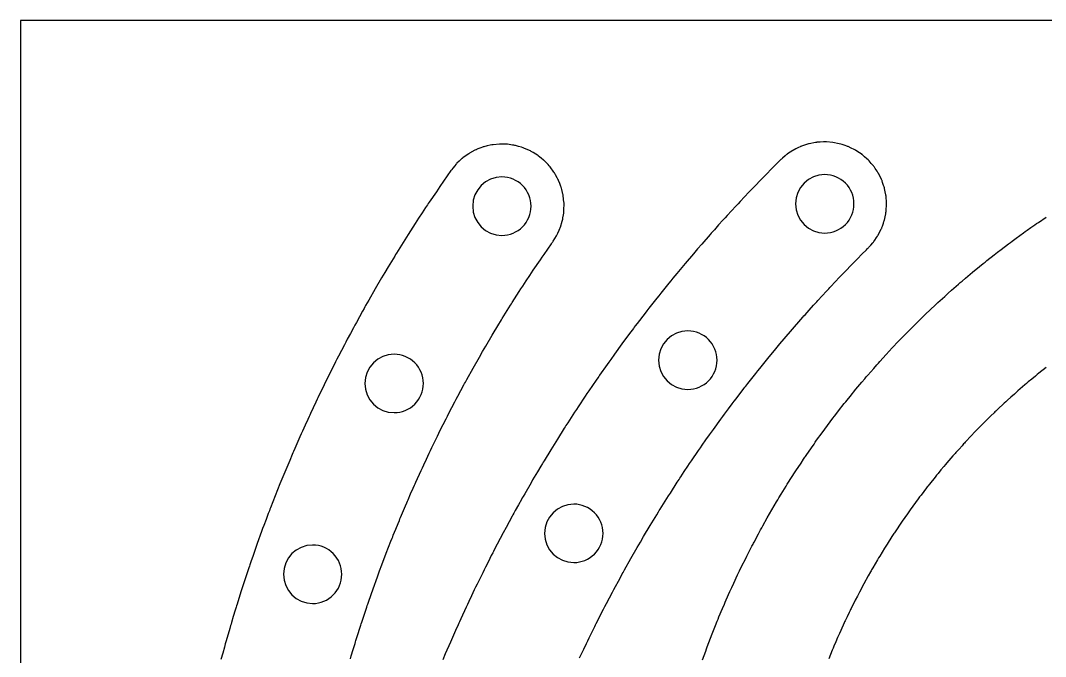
# Model space of a CAD drawing. Extents: x 0 to 264, y 0 to 116.
# Drawn here: x 0.14 to 47.89, y 86.18 to 115.79 of the extents above; entities that cross this region are included whole.
import ezdxf

# ---------------------------------------------------------------- set-up
doc = ezdxf.new("R2010")
doc.units = 0
doc.layers.add('Layer_1', color=7, linetype='CONTINUOUS')

msp = doc.modelspace()

# ---------------------------------------------------------------- linework, layer by layer
at = {"layer": 'Layer_1', "color": 7}
for points in [[(264.018471, 0.141992), (264.018471, 115.786301), (176.058963, 115.786301), (0.139999, 115.786301), (0.139999, 0.141992), (88.099499, 0.141992), (264.018471, 0.141992)], [(15.507527, 86.073344), (15.551003, 86.215593), (15.63696, 86.499979), (15.72293, 86.784364), (15.74417, 86.855681), (15.766392, 86.926999), (15.811796, 87.068671), (15.99195, 87.635224), (16.014175, 87.705579), (16.037343, 87.775915), (16.08468, 87.916913), (16.178358, 88.198988), (16.272089, 88.481061), (16.296222, 88.551416), (16.320378, 88.621771), (16.368646, 88.762191), (16.563681, 89.323816), (16.765863, 89.882974), (16.867087, 90.162428), (16.971885, 90.440648), (17.181884, 90.99688), (17.398853, 91.550453), (17.452933, 91.688833), (17.479981, 91.758225), (17.507994, 91.827618), (17.620149, 92.102949), (17.732282, 92.378282), (17.788309, 92.515986), (17.816325, 92.584417), (17.845303, 92.652844), (18.076734, 93.200505), (18.134691, 93.337439), (18.163692, 93.40587), (18.193616, 93.474278), (18.312912, 93.746625), (18.43221, 94.018972), (18.4921, 94.155156), (18.522044, 94.222604), (18.552953, 94.290049), (18.79867, 94.831566), (18.860491, 94.966959), (18.923277, 95.101602), (19.049735, 95.370675), (19.176176, 95.639732), (19.239927, 95.774259), (19.304643, 95.907939), (19.56459, 96.442793), (19.630271, 96.576354), (19.696918, 96.709148), (19.830404, 96.974852), (19.963892, 97.240536), (19.997697, 97.307039), (20.031524, 97.373522), (20.100101, 97.50545), (20.373947, 98.033293), (20.407754, 98.098813), (20.442524, 98.164334), (20.513034, 98.295392), (20.653375, 98.557534), (20.793735, 98.819654), (20.82947, 98.885194), (20.865208, 98.950735), (20.936681, 99.080831), (21.224353, 99.601316), (21.518395, 100.11824), (21.665588, 100.376626), (21.816085, 100.633064), (22.117462, 101.145845), (22.42531, 101.654681), (22.502594, 101.781889), (22.541227, 101.845502), (22.579861, 101.909098), (22.737112, 102.161492), (22.894366, 102.413887), (22.972598, 102.540133), (23.012214, 102.602784), (23.051812, 102.665414), (23.372905, 103.166158), (23.453065, 103.291347), (23.493648, 103.353977), (23.534212, 103.415665), (23.698048, 103.6639), (23.86177, 103.912154), (23.943883, 104.036281), (24.026938, 104.159541), (24.360945, 104.651697), (24.444023, 104.774766), (24.529031, 104.896773), (24.699239, 105.140675), (24.869448, 105.384594), (24.911942, 105.44532), (24.933199, 105.476156), (24.952506, 105.507951), (25.030735, 105.634581), (25.108987, 105.761214), (25.128293, 105.79301), (25.143756, 105.826735), (25.174668, 105.8942), (25.235524, 106.029709), (25.266433, 106.097175), (25.281879, 106.130877), (25.285316, 106.139508), (25.28798, 106.148403), (25.293328, 106.165757), (25.378334, 106.450432), (25.388954, 106.486099), (25.394186, 106.503433), (25.397102, 106.52175), (25.408704, 106.594992), (25.431891, 106.74175), (25.443476, 106.815012), (25.449327, 106.851625), (25.452259, 106.869938), (25.453707, 106.879128), (25.454596, 106.888334), (25.458169, 107.036842), (25.461739, 107.185333), (25.463573, 107.259538), (25.463785, 107.268823), (25.462936, 107.278066), (25.460889, 107.296382), (25.456837, 107.332995), (25.424014, 107.628377), (25.421968, 107.646673), (25.417992, 107.664987), (25.40913, 107.700657), (25.391734, 107.772917), (25.355976, 107.917288), (25.338603, 107.989568), (25.33418, 108.007884), (25.331843, 108.016878), (25.328485, 108.025526), (25.314969, 108.06023), (25.260873, 108.198821), (25.206774, 108.337392), (25.200057, 108.354746), (25.196061, 108.363103), (25.191638, 108.371251), (25.174262, 108.40405), (25.138507, 108.469568), (25.067997, 108.600246), (25.032262, 108.665766), (25.023284, 108.682155), (25.012664, 108.697562), (24.990442, 108.727455), (24.816181, 108.968467), (24.805561, 108.983893), (24.799595, 108.99098), (24.793186, 108.997739), (24.768068, 109.024722), (24.716887, 109.078706), (24.614694, 109.186811), (24.563493, 109.240794), (24.53741, 109.267777), (24.508432, 109.290889), (24.392707, 109.384372), (24.276981, 109.477858), (24.24802, 109.500989), (24.240781, 109.506825), (24.233039, 109.511967), (24.217593, 109.521617), (24.153822, 109.560154), (24.026726, 109.637249), (23.962975, 109.675786), (23.931081, 109.695065), (23.915635, 109.704714), (23.907643, 109.709433), (23.899108, 109.713189), (23.626439, 109.832885), (23.557842, 109.862758), (23.48635, 109.883962), (23.343306, 109.925389), (23.200244, 109.966836), (23.191247, 109.969069), (23.182038, 109.970494), (23.163677, 109.973344), (23.126974, 109.979065), (23.053571, 109.990622), (22.906355, 110.013753), (22.832952, 110.025307), (22.758583, 110.027562), (22.460777, 110.035323), (22.164418, 110.00545), (22.090047, 109.99794), (22.017589, 109.980586), (21.872691, 109.945901), (21.727815, 109.911216), (21.718758, 109.909057), (21.709896, 109.906266), (21.692503, 109.899619), (21.65775, 109.886138), (21.588208, 109.859157), (21.449101, 109.806153), (21.379558, 109.779173), (21.362182, 109.772509), (21.353475, 109.769196), (21.345271, 109.764805), (21.312429, 109.74749), (21.050939, 109.605027), (21.018099, 109.587696), (21.010143, 109.582918), (21.002633, 109.577409), (20.987187, 109.566817), (20.927297, 109.522483), (20.807228, 109.434794), (20.747341, 109.390459), (20.717375, 109.368291), (20.702916, 109.357699), (20.689381, 109.34516), (20.581863, 109.242335), (20.474361, 109.139507), (20.447294, 109.113489), (20.433798, 109.10095), (20.427563, 109.094115), (20.421713, 109.086873), (20.375338, 109.029037), (20.281643, 108.913306), (20.235285, 108.855471), (20.212098, 108.826563), (20.200496, 108.812099), (20.189896, 108.796672), (19.849575, 108.308753), (19.679463, 108.064853), (19.512286, 107.818911), (19.178357, 107.326659), (19.136828, 107.26499), (19.096245, 107.203302), (19.014135, 107.079175), (18.850412, 106.830921), (18.686673, 106.582684), (18.605545, 106.458365), (18.525366, 106.33318), (18.204389, 105.832433), (18.124229, 105.707268), (18.045012, 105.581196), (17.887837, 105.328703), (17.730603, 105.076329), (17.652331, 104.950065), (17.612752, 104.88645), (17.574122, 104.822857), (17.266372, 104.313945), (17.112767, 104.05922), (16.962193, 103.802781), (16.661105, 103.289902), (16.366501, 102.773268), (16.219269, 102.514883), (16.182586, 102.450324), (16.146831, 102.384787), (16.075338, 102.254708), (15.787782, 101.734106), (15.716326, 101.603816), (15.645802, 101.472755), (15.505461, 101.210615), (15.365101, 100.948496), (15.294593, 100.817415), (15.225996, 100.685682), (14.952167, 100.15778), (14.88359, 100.025852), (14.849766, 99.960314), (14.815978, 99.893812), (14.682467, 99.628128), (14.415671, 99.096624), (14.155745, 98.56179), (14.025829, 98.294354), (13.993935, 98.226889), (13.962075, 98.15944), (13.899292, 98.024896), (13.646508, 97.48667), (13.614614, 97.419205), (13.583706, 97.35176), (13.521885, 97.216366), (13.399033, 96.945656), (13.276168, 96.674943), (13.214344, 96.53955), (13.154454, 96.403386), (12.915866, 95.858787), (12.855976, 95.722624), (12.826032, 95.654196), (12.797051, 95.585766), (12.681323, 95.311897), (12.450281, 94.764025), (12.226073, 94.213358), (12.11394, 93.938025), (12.005166, 93.661366), (11.788233, 93.107809), (11.761182, 93.038419), (11.735102, 92.969026), (11.682933, 92.829973), (11.578136, 92.551733), (11.473321, 92.273529), (11.421175, 92.134363), (11.370939, 91.994634), (11.168563, 91.435592), (11.118348, 91.295844), (11.069077, 91.155636), (10.971615, 90.874813), (10.874056, 90.593994), (10.825754, 90.453571), (10.801601, 90.383219), (10.778434, 90.312884), (10.59075, 89.748716), (10.497038, 89.466643), (10.407221, 89.183413), (10.226952, 88.616858), (10.204752, 88.54554), (10.183495, 88.474223), (10.140036, 88.331974), (10.054082, 88.04759), (9.968106, 87.763203), (9.946854, 87.691886), (9.925614, 87.620588), (9.884069, 87.477857), (9.718706, 86.906777), (9.677154, 86.764063), (9.637556, 86.620734), (9.558342, 86.334134), (9.479147, 86.047535)], [(26.186785, 86.111554), (26.250556, 86.245889), (26.378154, 86.514463), (26.505752, 86.783054), (26.569503, 86.917214), (26.635165, 87.050663), (26.897333, 87.584478), (26.930172, 87.650961), (26.963014, 87.717483), (27.030646, 87.850066), (27.165193, 88.115191), (27.299762, 88.380296), (27.333569, 88.446779), (27.368339, 88.51232), (27.436897, 88.643977), (27.712983, 89.170722), (27.747756, 89.236242), (27.783494, 89.301783), (27.854001, 89.432573), (27.995519, 89.694117), (28.137019, 89.955678), (28.172774, 90.021198), (28.209457, 90.085757), (28.281915, 90.215585), (28.57169, 90.734913), (28.868048, 91.250488), (29.016421, 91.508199), (29.168056, 91.763946), (29.471674, 92.275378), (29.781644, 92.78296), (29.858911, 92.909881), (29.897544, 92.973494), (29.93716, 93.03711), (30.095475, 93.28881), (30.25381, 93.540532), (30.333007, 93.666412), (30.372606, 93.729042), (30.41317, 93.791693), (30.736461, 94.290975), (30.817606, 94.415777), (30.858169, 94.478407), (30.899718, 94.540095), (31.064598, 94.787559), (31.229478, 95.035043), (31.31159, 95.158786), (31.353136, 95.220471), (31.39563, 95.282142), (31.731879, 95.772755), (31.815902, 95.895456), (31.90091, 96.017159), (32.072255, 96.260308), (32.243624, 96.503439), (32.329597, 96.624967), (32.416533, 96.745434), (32.765639, 97.227094), (32.853523, 97.347272), (32.942372, 97.466565), (33.120034, 97.705074), (33.297656, 97.943602), (33.3421, 98.003363), (33.38751, 98.062144), (33.478309, 98.180184), (33.839847, 98.652598), (33.885257, 98.711377), (33.931612, 98.770178), (34.023376, 98.887063), (34.207292, 99.120873), (34.391211, 99.354663), (34.437585, 99.413441), (34.48394, 99.47126), (34.577635, 99.587008), (34.951453, 100.049773), (35.330965, 100.507916), (35.520867, 100.736891), (35.713664, 100.963439), (36.099682, 101.416211), (36.491455, 101.86405), (36.5894, 101.976025), (36.63867, 102.031916), (36.687921, 102.087824), (36.886704, 102.309174), (37.085504, 102.53054), (37.184914, 102.641166), (37.234148, 102.696095), (37.284383, 102.751024), (37.687682, 103.188462), (37.788523, 103.297838), (37.838758, 103.352764), (37.889922, 103.40673), (38.094437, 103.622783), (38.298916, 103.838852), (38.401202, 103.946878), (38.504571, 104.053866), (38.919144, 104.480673), (39.022782, 104.58737), (39.127791, 104.692682), (39.337889, 104.903456), (39.547983, 105.114211), (39.600132, 105.167213), (39.626235, 105.193234), (39.651353, 105.221199), (39.750145, 105.332307), (39.848957, 105.443508), (39.874077, 105.471474), (39.895331, 105.50229), (39.93686, 105.563978), (40.020923, 105.686852), (40.062432, 105.74852), (40.083689, 105.779375), (40.088555, 105.787252), (40.092743, 105.795552), (40.101085, 105.811944), (40.234783, 106.077529), (40.251194, 106.110309), (40.259437, 106.126681), (40.2655, 106.144032), (40.289672, 106.214387), (40.33796, 106.354886), (40.362113, 106.425241), (40.37466, 106.459946), (40.380742, 106.47728), (40.383773, 106.48606), (40.3853, 106.490451), (40.386226, 106.494998), (40.415204, 106.640695), (40.444186, 106.786412), (40.458664, 106.859654), (40.460518, 106.868764), (40.461291, 106.87801), (40.462508, 106.896326), (40.464921, 106.932936), (40.484247, 107.229475), (40.485464, 107.247792), (40.485308, 107.257054), (40.48471, 107.266317), (40.482258, 107.302949), (40.477353, 107.377157), (40.467681, 107.525453), (40.462759, 107.59968), (40.461542, 107.617977), (40.460809, 107.62722), (40.459014, 107.63635), (40.451792, 107.672962), (40.422833, 107.818775), (40.393851, 107.964588), (40.390242, 107.982885), (40.38775, 107.99184), (40.384817, 108.000642), (40.373232, 108.03629), (40.350065, 108.106645), (40.302725, 108.247643), (40.279537, 108.317998), (40.273551, 108.335332), (40.265443, 108.351721), (40.249032, 108.385444), (40.119407, 108.653072), (40.111299, 108.669444), (40.106645, 108.677456), (40.101528, 108.685217), (40.081237, 108.71607), (40.040653, 108.777741), (39.958563, 108.901885), (39.918019, 108.963556), (39.896742, 108.994369), (39.87259, 109.022315), (39.774955, 109.134501), (39.6773, 109.246783), (39.653128, 109.274729), (39.647029, 109.281739), (39.64029, 109.288134), (39.626774, 109.300654), (39.570767, 109.349803), (39.458999, 109.448007), (39.402972, 109.497156), (39.374959, 109.52125), (39.361423, 109.533789), (39.354376, 109.539817), (39.346635, 109.544996), (39.098968, 109.710071), (39.037147, 109.751515), (38.9705, 109.784275), (38.836916, 109.849796), (38.703315, 109.915356), (38.69484, 109.919073), (38.685995, 109.922096), (38.668621, 109.928104), (38.633849, 109.939641), (38.563321, 109.963735), (38.422419, 110.011941), (38.351892, 110.036015), (38.279454, 110.051444), (37.987534, 110.110222), (37.690405, 110.132391), (37.616034, 110.137821), (37.541666, 110.133757), (37.393002, 110.125149), (37.244342, 110.116502), (37.235037, 110.115963), (37.225845, 110.114749), (37.207486, 110.111204), (37.170783, 110.104154), (37.09736, 110.08969), (36.95111, 110.061748), (36.877727, 110.047284), (36.859365, 110.043759), (36.850213, 110.041986), (36.841371, 110.039096), (36.805636, 110.027562), (36.523388, 109.932131), (36.487653, 109.920574), (36.478964, 109.917224), (36.470624, 109.913121), (36.454193, 109.904917), (36.387546, 109.872156), (36.253962, 109.806616), (36.187315, 109.773836), (36.153511, 109.757467), (36.13708, 109.749167), (36.121634, 109.738555), (35.997899, 109.6557), (35.874142, 109.572806), (35.84325, 109.552565), (35.827787, 109.541973), (35.820449, 109.536292), (35.813421, 109.530185), (35.757412, 109.481036), (35.645259, 109.383218), (35.589233, 109.334069), (35.561236, 109.309992), (35.547704, 109.297456), (35.534188, 109.283954), (35.11419, 108.862441), (34.904189, 108.651686), (34.696699, 108.438388), (34.282222, 108.011485), (34.230056, 107.958484), (34.178872, 107.904517), (34.076663, 107.796491), (33.872187, 107.580323), (33.667708, 107.364155), (33.565711, 107.255841), (33.464853, 107.146449), (33.061571, 106.70895), (32.960714, 106.599575), (32.861129, 106.489006), (32.662348, 106.267679), (32.463565, 106.04631), (32.364135, 105.935568), (32.314904, 105.88064), (32.265631, 105.824751), (31.873958, 105.37691), (31.678341, 105.152749), (31.485448, 104.92628), (31.099639, 104.473355), (30.719547, 104.015597), (30.529646, 103.786621), (30.482306, 103.729748), (30.435951, 103.671932), (30.342256, 103.556201), (29.968419, 103.09332), (29.874743, 102.977397), (29.782959, 102.860495), (29.599156, 102.626705), (29.415339, 102.392912), (29.323572, 102.276027), (29.232773, 102.158159), (28.871235, 101.685745), (28.780435, 101.56759), (28.735026, 101.508808), (28.690581, 101.449068), (28.512959, 101.210539), (28.157774, 100.73331), (27.808784, 100.25165), (27.634212, 100.010829), (27.590773, 99.950106), (27.548259, 99.8894), (27.462285, 99.767892), (27.119572, 99.281688), (27.077077, 99.220963), (27.034583, 99.160257), (26.95054, 99.037575), (26.782381, 98.79223), (26.614199, 98.546864), (26.530176, 98.424182), (26.448063, 98.300438), (26.118287, 97.805415), (26.036174, 97.681655), (25.99561, 97.619984), (25.955046, 97.557333), (25.793449, 97.30775), (25.631831, 97.058054), (25.550687, 96.933252), (25.510143, 96.870602), (25.470525, 96.807949), (25.153798, 96.304529), (24.995482, 96.052807), (24.840238, 95.799159), (24.530169, 95.291577), (24.491555, 95.227964), (24.45387, 95.164351), (24.377568, 95.036488), (24.225896, 94.780704), (24.074261, 94.524957), (23.998905, 94.396958), (23.924537, 94.268112), (23.627887, 93.752616), (23.553539, 93.623807), (23.516816, 93.559232), (23.480096, 93.494654), (23.335197, 93.235038), (23.190319, 92.975402), (23.117881, 92.845594), (23.081161, 92.781035), (23.045423, 92.715515), (22.762424, 92.19241), (22.621003, 91.930847), (22.482979, 91.667474), (22.206912, 91.140825), (22.173105, 91.074322), (22.139298, 91.007819), (22.071669, 90.87522), (21.937119, 90.610114), (21.80255, 90.344989), (21.768762, 90.278486), (21.735903, 90.211983), (21.670222, 90.078515), (21.407978, 89.544836), (21.342277, 89.41135), (21.278525, 89.277111), (21.150927, 89.008537), (21.023329, 88.739946), (20.95958, 88.605707), (20.927703, 88.538242), (20.896794, 88.470777), (20.648645, 87.930434), (20.586824, 87.795329), (20.555912, 87.727863), (20.525969, 87.660398), (20.405417, 87.388646), (20.164335, 86.845126), (19.930279, 86.298487), (19.813298, 86.025177)], [(31.915834, 86.027314), (32.05986, 86.430028), (32.096563, 86.53064), (32.134251, 86.630694), (32.209565, 86.830642), (32.361144, 87.230681), (32.520018, 87.62783), (32.599235, 87.826336), (32.63885, 87.9256), (32.679434, 88.02438), (32.845742, 88.418447), (32.92882, 88.615531), (32.950077, 88.664661), (32.971314, 88.71381), (33.014793, 88.811552), (33.188552, 89.202404), (33.27549, 89.397753), (33.366292, 89.59156), (33.547408, 89.979156), (33.592818, 90.076012), (33.640138, 90.172385), (33.733853, 90.36444), (33.922191, 90.74857), (33.970496, 90.843981), (34.019747, 90.939391), (34.117497, 91.129618), (34.215268, 91.319861), (34.264518, 91.415272), (34.288671, 91.462496), (34.313789, 91.50972), (34.516433, 91.886512), (34.617773, 92.074927), (34.667992, 92.169375), (34.720157, 92.262842), (34.929849, 92.635801), (35.034762, 92.822271), (35.142667, 93.007005), (35.359425, 93.37594), (35.413501, 93.468424), (35.468566, 93.559983), (35.580407, 93.742408), (35.804136, 94.107161), (35.860163, 94.198742), (35.918123, 94.289318), (36.033363, 94.469529), (36.263907, 94.830045), (36.500858, 95.186421), (36.619499, 95.364515), (36.678402, 95.453166), (36.708368, 95.497501), (36.739257, 95.541835), (36.983255, 95.893396), (37.105274, 96.069178), (37.16611, 96.156865), (37.228896, 96.243611), (37.479458, 96.59053), (37.60474, 96.764018), (37.733111, 96.935253), (37.990142, 97.277456), (38.054859, 97.363238), (38.12056, 97.448037), (38.25231, 97.61669), (38.51573, 97.954002), (38.548553, 97.996392), (38.582377, 98.037836), (38.649989, 98.120711), (38.784826, 98.286844), (39.054619, 98.619127), (39.33061, 98.946304), (39.468614, 99.109951), (39.537191, 99.191863), (39.607719, 99.27281), (39.889771, 99.594789), (40.030809, 99.755816), (40.066544, 99.796301), (40.102282, 99.835801), (40.17474, 99.914823), (40.462759, 100.231505), (40.607172, 100.389453), (40.754097, 100.545087), (41.048043, 100.856378), (41.121446, 100.934416), (41.196782, 101.010568), (41.346603, 101.163391), (41.646244, 101.469097), (41.951289, 101.769466), (42.104005, 101.919535), (42.180327, 101.994705), (42.257571, 102.068893), (42.56845, 102.363312), (42.72385, 102.51057), (42.802099, 102.583813), (42.881296, 102.656093), (43.19754, 102.944716), (43.355951, 103.0887), (43.516796, 103.230062), (43.838351, 103.512809), (43.91853, 103.583164), (44.000643, 103.652537), (44.163979, 103.790956), (44.490744, 104.067712), (44.822454, 104.338501), (44.988299, 104.473914), (45.071377, 104.54136), (45.1554, 104.607862), (45.492148, 104.872505), (45.660502, 105.004819), (45.830885, 105.134435), (46.172363, 105.392895), (46.257351, 105.457473), (46.343324, 105.521086), (46.516409, 105.647216), (46.862503, 105.899419), (46.949459, 105.961107), (47.037363, 106.022775), (47.212651, 106.145748), (47.388012, 106.268718), (47.475896, 106.330406), (47.56378, 106.391092), (47.918872, 106.630679)], [(47.916149, 99.637777), (47.581563, 99.370532), (47.498485, 99.303067), (47.416393, 99.234656), (47.251784, 99.097722), (47.087195, 98.960768), (47.005082, 98.89236), (46.923954, 98.822005), (46.600356, 98.541586), (46.519228, 98.471214), (46.439046, 98.399896), (46.280152, 98.256508), (46.121238, 98.113102), (46.042044, 98.041785), (45.963812, 97.969524), (45.651911, 97.676262), (45.573659, 97.603017), (45.535009, 97.566404), (45.496376, 97.528812), (45.343485, 97.379051), (45.03786, 97.079238), (44.738123, 96.773571), (44.58832, 96.620711), (44.44159, 96.464882), (44.148127, 96.153128), (44.111426, 96.113609), (44.075689, 96.074109), (44.004196, 95.995087), (43.860745, 95.836274), (43.717317, 95.67744), (43.681579, 95.63792), (43.64679, 95.597455), (43.576299, 95.516508), (43.295965, 95.193084), (43.226442, 95.112137), (43.157846, 95.030228), (43.021058, 94.865636), (42.884288, 94.701007), (42.81571, 94.619118), (42.749064, 94.535261), (42.482265, 94.200571), (42.415615, 94.116714), (42.382776, 94.074324), (42.349934, 94.031935), (42.220001, 93.861913), (42.090106, 93.69193), (42.025389, 93.607131), (41.992547, 93.564721), (41.960633, 93.521349), (41.70787, 93.175949), (41.581507, 93.003268), (41.458755, 92.828068), (41.21321, 92.477565), (41.183266, 92.433247), (41.153323, 92.388913), (41.093432, 92.300244), (40.974329, 92.122555), (40.855245, 91.944848), (40.825282, 91.900494), (40.79632, 91.855217), (40.738363, 91.765583), (40.507491, 91.405259), (40.449534, 91.314679), (40.393524, 91.223121), (40.281854, 91.040579), (40.170185, 90.858058), (40.114175, 90.766499), (40.060059, 90.673995), (39.844286, 90.304504), (39.790187, 90.211983), (39.763138, 90.165741), (39.737075, 90.119479), (39.633031, 89.93251), (39.425349, 89.558509), (39.225003, 89.180447), (39.124859, 88.991454), (39.028246, 88.800556), (38.835855, 88.418447), (38.811683, 88.370261), (38.788495, 88.322094), (38.74214, 88.225624), (38.64941, 88.032568), (38.556681, 87.839663), (38.533493, 87.791457), (38.511288, 87.74329), (38.466847, 87.645855), (38.290362, 87.256143), (38.245937, 87.158689), (38.203443, 87.060408), (38.1194, 86.863809), (38.035377, 86.667227), (37.992866, 86.568926), (37.952302, 86.469954), (37.79194, 86.073384)]]:
    msp.add_lwpolyline(points, dxfattribs=at)
for points in [[(22.565414, 108.50411), (21.814318, 108.504109), (21.205434, 107.895217), (21.205433, 107.144109)], [(23.527081, 108.105784), (23.272029, 108.360834), (22.926107, 108.504116), (22.565414, 108.50411)], [(37.606376, 108.613366), (36.855281, 108.613366), (36.246397, 108.004473), (36.246395, 107.253366)], [(38.568043, 108.21504), (38.312992, 108.47009), (37.96707, 108.613373), (37.606376, 108.613366)], [(23.92542, 107.144109), (23.925419, 107.504808), (23.782132, 107.850733), (23.527081, 108.105784)], [(38.966383, 107.253366), (38.966382, 107.614065), (38.823095, 107.95999), (38.568043, 108.21504)], [(21.205433, 107.144109), (21.205436, 106.393002), (21.814319, 105.784111), (22.565414, 105.784111)], [(23.52708, 106.182436), (23.782131, 106.437486), (23.925418, 106.78341), (23.92542, 107.144109)], [(36.246395, 107.253366), (36.246399, 106.502259), (36.855282, 105.893368), (37.606376, 105.893368)], [(38.568042, 106.291693), (38.823094, 106.546742), (38.966381, 106.892667), (38.966383, 107.253366)], [(22.565414, 105.784111), (22.926106, 105.784104), (23.272029, 105.927386), (23.52708, 106.182436)], [(37.606376, 105.893368), (37.967069, 105.893361), (38.312991, 106.036643), (38.568042, 106.291693)], [(31.228634, 101.334339), (30.477538, 101.334338), (29.868655, 100.725446), (29.868653, 99.974338)], [(32.190301, 100.936013), (31.93525, 101.191063), (31.589327, 101.334345), (31.228634, 101.334339)], [(32.58864, 99.974338), (32.588639, 100.335037), (32.445352, 100.680962), (32.190301, 100.936013)], [(17.546899, 100.25161), (16.795803, 100.25161), (16.186919, 99.642717), (16.186918, 98.891609)], [(18.508566, 99.853284), (18.253514, 100.108334), (17.907592, 100.251617), (17.546899, 100.25161)], [(18.906905, 98.891609), (18.906904, 99.252309), (18.763617, 99.598234), (18.508566, 99.853284)], [(29.868653, 99.974338), (29.868656, 99.223231), (30.477539, 98.614341), (31.228634, 98.61434)], [(32.1903, 99.012665), (32.445351, 99.267715), (32.588639, 99.613639), (32.58864, 99.974338)], [(16.186918, 98.891609), (16.186921, 98.140503), (16.795804, 97.531612), (17.546899, 97.531612)], [(18.508565, 97.929937), (18.763616, 98.184986), (18.906903, 98.530911), (18.906905, 98.891609)], [(31.228634, 98.61434), (31.589327, 98.614334), (31.935249, 98.757616), (32.1903, 99.012665)], [(17.546899, 97.531612), (17.907591, 97.531605), (18.253513, 97.674887), (18.508565, 97.929937)], [(25.915942, 93.273767), (25.164846, 93.273767), (24.555963, 92.664874), (24.555961, 91.913767)], [(26.877609, 92.875441), (26.622558, 93.130491), (26.276635, 93.273774), (25.915942, 93.273767)], [(27.275948, 91.913767), (27.275947, 92.274466), (27.13266, 92.620391), (26.877609, 92.875441)], [(24.555961, 91.913767), (24.555964, 91.16266), (25.164847, 90.553769), (25.915942, 90.553769)], [(26.877608, 90.952094), (27.132659, 91.207143), (27.275946, 91.553068), (27.275948, 91.913767)], [(13.748187, 91.368321), (12.997092, 91.368321), (12.388208, 90.759428), (12.388207, 90.008321)], [(14.709855, 90.969995), (14.454803, 91.225045), (14.108881, 91.368328), (13.748187, 91.368321)], [(15.108194, 90.008321), (15.108193, 90.36902), (14.964906, 90.714945), (14.709855, 90.969995)], [(25.915942, 90.553769), (26.276635, 90.553762), (26.622557, 90.697044), (26.877608, 90.952094)], [(12.388207, 90.008321), (12.38821, 89.257214), (12.997093, 88.648323), (13.748187, 88.648323)], [(14.709854, 89.046648), (14.964905, 89.301697), (15.108192, 89.647622), (15.108194, 90.008321)], [(13.748187, 88.648323), (14.10888, 88.648316), (14.454802, 88.791598), (14.709854, 89.046648)]]:
    msp.add_open_spline(points, degree=3, dxfattribs=at)

doc.saveas('drawing.dxf')
